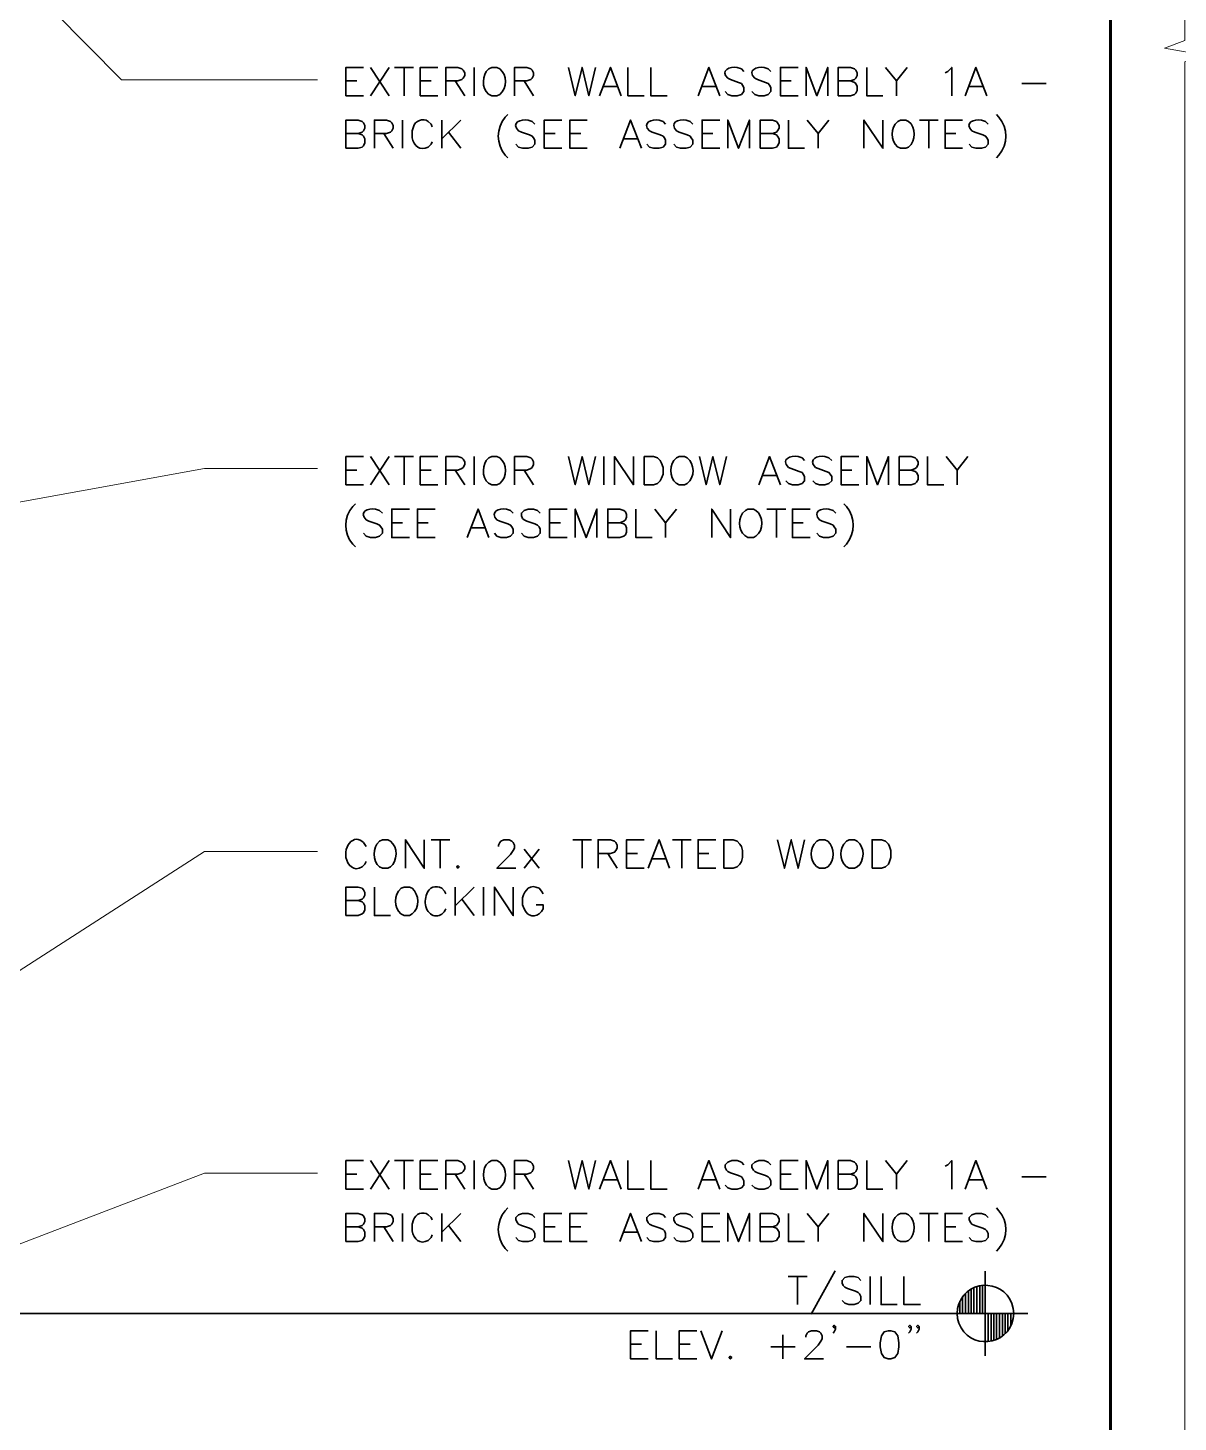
# Model space of a CAD drawing. Header units: inches. Extents: x 5 to 516, y -193 to 129.
# Drawn here: x 95.02 to 100.1, y -188.38 to -182.22 of the extents above; entities that cross this region are included whole.
import ezdxf

# ---------------------------------------------------------------- set-up
doc = ezdxf.new("R2010")
doc.units = ezdxf.units.IN
doc.header["$MEASUREMENT"] = 0
doc.layers.add('PDF8_Geometry', color=7, linetype='Continuous')

msp = doc.modelspace()

# ---------------------------------------------------------------- linework, layer by layer
at = {"layer": 'PDF8_Geometry', "lineweight": 60}
msp.add_lwpolyline([(99.8021836, -169.6924491), (99.8021836, -192.1857845), (99.8021836, -169.6924491)], dxfattribs=at)
at = {"layer": 'PDF8_Geometry', "lineweight": 15}
for points in [[(100.1299616, -190.4146721), (100.1299616, -182.3724493), (100.2244061, -182.3435605), (100.0399616, -182.3113384), (100.1299616, -182.2780047), (100.1299616, -175.1846712)], [(92.8966282, -179.8857822), (95.4366285, -182.4513378), (96.3010728, -182.4513378)], [(92.6721838, -184.735783), (95.8021841, -184.1668941), (96.3010731, -184.1668941)], [(92.5488498, -187.9524502), (95.8021833, -185.8591166), (96.3010723, -185.8591166)], [(92.9355166, -188.3768943), (95.8021836, -187.2791165), (96.3010725, -187.2791165)]]:
    msp.add_lwpolyline(points, dxfattribs=at)
at = {"layer": 'PDF8_Geometry', "lineweight": 35}
for points in [[(96.5044062, -182.5213381), (96.4266284, -182.5213381), (96.4266284, -182.3968936), (96.5044062, -182.3968936)], [(96.5344052, -182.3968942), (96.6177385, -182.5213386)], [(96.6177385, -182.3968942), (96.5344052, -182.5213386)], [(96.641072, -182.3968942), (96.7244054, -182.3968942)], [(96.6832948, -182.3968942), (96.6832948, -182.5213386)], [(96.8321831, -182.5213381), (96.7544053, -182.5213381), (96.7544053, -182.3968936), (96.8321831, -182.3968936)], [(96.8677385, -182.5213381), (96.8677385, -182.3968936), (96.9210719, -182.3968936), (96.9388496, -182.4024492), (96.9444052, -182.4091158), (96.9510719, -182.420227), (96.9510719, -182.4324492), (96.9444052, -182.4446714), (96.9388496, -182.450227), (96.9210719, -182.4557825), (96.8677385, -182.4557825)], [(96.9921824, -182.3968942), (96.9921824, -182.5213386)], [(97.1055171, -182.4024497), (97.0932949, -182.3968942), (97.0699616, -182.3968942), (97.0577394, -182.4024497), (97.0455171, -182.4146719)], [(97.171072, -182.5213381), (97.171072, -182.3968936), (97.2244053, -182.3968936), (97.2421831, -182.4024492), (97.2488498, -182.4091158), (97.2544053, -182.420227), (97.2544053, -182.4324492), (97.2488498, -182.4446714), (97.2421831, -182.450227), (97.2244053, -182.4557825), (97.171072, -182.4557825)], [(97.4088491, -182.3968942), (97.4388491, -182.5213386), (97.4688491, -182.3968942), (97.4988491, -182.5213386), (97.5288491, -182.3968942)], [(97.5466281, -182.5213381), (97.5944059, -182.3968936), (97.6410726, -182.5213381)], [(97.671072, -182.3968942), (97.671072, -182.5213386), (97.7432942, -182.5213386)], [(97.7721847, -182.3968942), (97.7721847, -182.5213386), (97.8444069, -182.5213386)], [(97.9810719, -182.5213381), (98.0288496, -182.3968936), (98.0766274, -182.5213381)], [(98.1832949, -182.4146712), (98.1721838, -182.402449), (98.1532949, -182.3968934)], [(98.3021835, -182.4146712), (98.2910724, -182.402449), (98.2732946, -182.3968934)], [(98.4221829, -182.5213381), (98.3444051, -182.5213381), (98.3444051, -182.3968936), (98.4221829, -182.3968936)], [(98.4577384, -182.5213381), (98.4577384, -182.3968936), (98.5055162, -182.5213381), (98.5532939, -182.3968936), (98.5532939, -182.5213381)], [(98.5999616, -182.5213381), (98.5999616, -182.3968936), (98.6544061, -182.3968936), (98.6721838, -182.4024492), (98.6777394, -182.4091158), (98.6832949, -182.420227), (98.6832949, -182.4324492), (98.6777394, -182.4446714), (98.6721838, -182.450227), (98.6544061, -182.4557825), (98.5999616, -182.4557825)], [(98.7255166, -182.3968942), (98.7255166, -182.5213386), (98.7966277, -182.5213386)], [(98.8088499, -182.3968942), (98.8566277, -182.4557831), (98.8566277, -182.5213386)], [(98.9044061, -182.3968942), (98.8566283, -182.4557831)], [(99.0710728, -182.4202266), (99.083295, -182.414671), (99.1010728, -182.3968932), (99.1010728, -182.5213377)], [(99.1599615, -182.5213381), (99.2077393, -182.3968936), (99.255517, -182.5213381)], [(96.4266284, -182.4557829), (96.4744062, -182.4557829)], [(96.7544053, -182.4557829), (96.8021831, -182.4557829)], [(96.9088491, -182.4557829), (96.9510713, -182.5213385)], [(97.2132947, -182.4557829), (97.2544059, -182.5213385)], [(98.1121838, -182.4446712), (98.124406, -182.4502268), (98.1599616, -182.462449), (98.1721838, -182.4680046), (98.1777394, -182.4746712), (98.1832949, -182.4857823), (98.1832949, -182.5035601), (98.1721838, -182.5157823), (98.1532949, -182.5213379), (98.1299616, -182.5213379), (98.1121838, -182.5157823), (98.0999616, -182.5035601)], [(98.2310724, -182.4446712), (98.2432946, -182.4502268), (98.2788502, -182.462449), (98.2910724, -182.4680046), (98.2966279, -182.4746712), (98.3021835, -182.4857823), (98.3021835, -182.5035601), (98.2910724, -182.5157823), (98.2732946, -182.5213379), (98.2488502, -182.5213379), (98.2310724, -182.5157823), (98.2188502, -182.5035601)], [(98.3444051, -182.4557829), (98.3921829, -182.4557829)], [(98.6544061, -182.4557829), (98.6721839, -182.4624496), (98.6777394, -182.4680051), (98.683295, -182.4802274), (98.683295, -182.4980051), (98.6777394, -182.5102274), (98.6721839, -182.5157829), (98.6544061, -182.5213385), (98.5999617, -182.5213385)], [(99.4099615, -182.4680046), (99.5177393, -182.4680046)], [(97.0699616, -182.5213386), (97.0932949, -182.5213386), (97.1055171, -182.5157831)], [(97.5644052, -182.4802275), (97.623294, -182.4802275)], [(97.9988512, -182.4802275), (98.0588512, -182.4802275)], [(99.1777385, -182.4802275), (99.2377385, -182.4802275)], [(96.4266284, -182.7535599), (96.4266284, -182.6291155), (96.4799617, -182.6291155), (96.4977395, -182.634671), (96.5044062, -182.6413377), (96.5099617, -182.6524488), (96.5099617, -182.664671), (96.5044062, -182.6768932), (96.4977395, -182.6824488), (96.4799617, -182.6880043), (96.4266284, -182.6880043)], [(96.5521822, -182.7535599), (96.5521822, -182.6291155), (96.6055156, -182.6291155), (96.6232933, -182.634671), (96.6288489, -182.6413377), (96.6355156, -182.6524488), (96.6355156, -182.664671), (96.6288489, -182.6768932), (96.6232933, -182.6824488), (96.6055156, -182.6880043), (96.5521822, -182.6880043)], [(96.6766284, -182.629116), (96.6766284, -182.7535605)], [(96.8499615, -182.629116), (96.8499615, -182.7535605)], [(96.9332948, -182.629116), (96.8499615, -182.7124493)], [(97.2599618, -182.6468942), (97.2488507, -182.634672), (97.2310729, -182.6291164)], [(97.3799601, -182.7535599), (97.3021823, -182.7535599), (97.3021823, -182.6291155), (97.3799601, -182.6291155)], [(97.4921845, -182.7535599), (97.4155178, -182.7535599), (97.4155178, -182.6291155), (97.4921845, -182.6291155)], [(97.6355156, -182.7535599), (97.6832934, -182.6291155), (97.7310712, -182.7535599)], [(97.8377387, -182.6468942), (97.8266276, -182.634672), (97.8088498, -182.6291164)], [(97.9577383, -182.6468942), (97.9455161, -182.634672), (97.9277383, -182.6291164)], [(98.076629, -182.7535599), (97.9988512, -182.7535599), (97.9988512, -182.6291155), (98.076629, -182.6291155)], [(98.1121822, -182.7535599), (98.1121822, -182.6291155), (98.1599599, -182.7535599), (98.2077377, -182.6291155), (98.2077377, -182.7535599)], [(98.2555176, -182.7535599), (98.2555176, -182.6291155), (98.3088509, -182.6291155), (98.3266287, -182.634671), (98.3321843, -182.6413377), (98.3388509, -182.6524488), (98.3388509, -182.664671), (98.3321843, -182.6768932), (98.3266287, -182.6824488), (98.3088509, -182.6880043), (98.2555176, -182.6880043)], [(98.3799615, -182.629116), (98.3799615, -182.7535605), (98.4510726, -182.7535605)], [(98.4632948, -182.629116), (98.5110726, -182.6880049), (98.5110726, -182.7535605)], [(98.5588499, -182.629116), (98.5110721, -182.6880049)], [(98.7132949, -182.7535599), (98.7132949, -182.6291155), (98.7966282, -182.7535599), (98.7966282, -182.6291155)], [(98.9099606, -182.6346716), (98.8977384, -182.629116), (98.8744051, -182.629116), (98.8621829, -182.6346716), (98.8510717, -182.6468938)], [(98.9577384, -182.629116), (99.0410718, -182.629116)], [(98.9999612, -182.629116), (98.9999612, -182.7535605)], [(99.1488506, -182.7535599), (99.0710728, -182.7535599), (99.0710728, -182.6291155), (99.1488506, -182.6291155)], [(99.2610719, -182.6468942), (99.2499608, -182.634672), (99.232183, -182.6291164)], [(96.4799618, -182.6880048), (96.4977396, -182.6946714), (96.5044062, -182.700227), (96.5099618, -182.7124492), (96.5099618, -182.730227), (96.5044062, -182.7424492), (96.4977396, -182.7480048), (96.4799618, -182.7535603), (96.4266285, -182.7535603)], [(96.5932951, -182.6880048), (96.6355173, -182.7535603)], [(96.8788492, -182.6824494), (96.9332936, -182.7535605)], [(97.1888507, -182.6768942), (97.2010729, -182.6824497), (97.2366284, -182.694672), (97.2488507, -182.7002275), (97.2544062, -182.7068942), (97.2599618, -182.7180053), (97.2599618, -182.7357831), (97.2488507, -182.7480053), (97.2310729, -182.7535609), (97.2066284, -182.7535609), (97.1888507, -182.7480053), (97.1766284, -182.7357831)], [(97.3021823, -182.6880048), (97.3499601, -182.6880048)], [(97.4155178, -182.6880048), (97.4632956, -182.6880048)], [(97.653295, -182.7124493), (97.713295, -182.7124493)], [(97.7666276, -182.6768942), (97.7788498, -182.6824497), (97.8144054, -182.694672), (97.8266276, -182.7002275), (97.8321831, -182.7068942), (97.8377387, -182.7180053), (97.8377387, -182.7357831), (97.8266276, -182.7480053), (97.8088498, -182.7535609), (97.7844054, -182.7535609), (97.7666276, -182.7480053), (97.7544054, -182.7357831)], [(97.8855161, -182.6768942), (97.8977383, -182.6824497), (97.9332939, -182.694672), (97.9455161, -182.7002275), (97.9510717, -182.7068942), (97.9577383, -182.7180053), (97.9577383, -182.7357831), (97.9455161, -182.7480053), (97.9277383, -182.7535609), (97.9032939, -182.7535609), (97.8855161, -182.7480053), (97.874405, -182.7357831)], [(97.9988512, -182.6880048), (98.046629, -182.6880048)], [(98.3088499, -182.6880048), (98.3266277, -182.6946714), (98.3321832, -182.700227), (98.3388499, -182.7124492), (98.3388499, -182.730227), (98.3321832, -182.7424492), (98.3266277, -182.7480048), (98.3088499, -182.7535603), (98.2555165, -182.7535603)], [(99.0710728, -182.6880048), (99.1188506, -182.6880048)], [(99.1899608, -182.6768942), (99.202183, -182.6824497), (99.2377385, -182.694672), (99.2499608, -182.7002275), (99.2555163, -182.7068942), (99.2610719, -182.7180053), (99.2610719, -182.7357831), (99.2499608, -182.7480053), (99.232183, -182.7535609), (99.2077385, -182.7535609), (99.1899608, -182.7480053), (99.1777385, -182.7357831)], [(96.7899609, -182.7480048), (96.8021831, -182.7357826), (96.8077387, -182.7246715)], [(98.8744051, -182.7535605), (98.8977384, -182.7535605), (98.9099606, -182.7480049)], [(96.5044062, -184.2391162), (96.4266284, -184.2391162), (96.4266284, -184.1146717), (96.5044062, -184.1146717)], [(96.5344052, -184.1146717), (96.6177385, -184.2391162)], [(96.6177385, -184.1146717), (96.5344052, -184.2391162)], [(96.641072, -184.1146717), (96.7244054, -184.1146717)], [(96.6832948, -184.1146717), (96.6832948, -184.2391162)], [(96.8321831, -184.2391162), (96.7544053, -184.2391162), (96.7544053, -184.1146717), (96.8321831, -184.1146717)], [(96.8677385, -184.2391162), (96.8677385, -184.1146717), (96.9210719, -184.1146717), (96.9388496, -184.1202273), (96.9444052, -184.1268939), (96.9510719, -184.1380051), (96.9510719, -184.1502273), (96.9444052, -184.1624495), (96.9388496, -184.1680051), (96.9210719, -184.1746717), (96.8677385, -184.1746717)], [(96.9921824, -184.1146717), (96.9921824, -184.2391162)], [(97.1055171, -184.1202273), (97.0932949, -184.1146717), (97.0699616, -184.1146717), (97.0577394, -184.1202273), (97.0455171, -184.1324495)], [(97.171072, -184.2391162), (97.171072, -184.1146717), (97.2244053, -184.1146717), (97.2421831, -184.1202273), (97.2488498, -184.1268939), (97.2544053, -184.1380051), (97.2544053, -184.1502273), (97.2488498, -184.1624495), (97.2421831, -184.1680051), (97.2244053, -184.1746717), (97.171072, -184.1746717)], [(97.4088491, -184.1146717), (97.4388491, -184.2391162), (97.4688491, -184.1146717), (97.4988491, -184.2391162), (97.5288491, -184.1146717)], [(97.5644052, -184.1146717), (97.5644052, -184.2391162)], [(97.6121821, -184.2391162), (97.6121821, -184.1146717), (97.6955155, -184.2391162), (97.6955155, -184.1146717)], [(97.9332941, -184.1202273), (97.9210719, -184.1146717), (97.8977385, -184.1146717), (97.8855163, -184.1202273), (97.8744052, -184.1324495)], [(97.9866283, -184.1146717), (98.0166283, -184.2391162), (98.0466283, -184.1146717), (98.0766283, -184.2391162), (98.1066283, -184.1146717)], [(98.2488512, -184.2391162), (98.296629, -184.1146717), (98.3444068, -184.2391162)], [(98.451072, -184.1324493), (98.4399609, -184.1202271), (98.4221831, -184.1146715)], [(98.5710728, -184.1324493), (98.5588505, -184.1202271), (98.5410728, -184.1146715)], [(98.6899611, -184.2391162), (98.6121833, -184.2391162), (98.6121833, -184.1146717), (98.6899611, -184.1146717)], [(98.7255166, -184.2391162), (98.7255166, -184.1146717), (98.7732944, -184.2391162), (98.8210721, -184.1146717), (98.8210721, -184.2391162)], [(98.8688497, -184.2391162), (98.8688497, -184.1146717), (98.9221831, -184.1146717), (98.9399609, -184.1202273), (98.9455164, -184.1268939), (98.9521831, -184.1380051), (98.9521831, -184.1502273), (98.9455164, -184.1624495), (98.9399609, -184.1680051), (98.9221831, -184.1746717), (98.8688497, -184.1746717)], [(98.9932948, -184.1146717), (98.9932948, -184.2391162), (99.065517, -184.2391162)], [(99.0766281, -184.1146717), (99.1244059, -184.1746717), (99.1244059, -184.2391162)], [(99.1721832, -184.1146717), (99.1244054, -184.1746717)], [(96.4266284, -184.1746721), (96.4744062, -184.1746721)], [(96.7544053, -184.1746721), (96.8021831, -184.1746721)], [(96.9088491, -184.1746721), (96.9510713, -184.2391165)], [(97.2132947, -184.1746721), (97.2544059, -184.2391165)], [(98.3799609, -184.1624493), (98.3921831, -184.1680049), (98.4277386, -184.1802271), (98.4399609, -184.1857827), (98.4455164, -184.1924493), (98.451072, -184.2035604), (98.451072, -184.2213382), (98.4399609, -184.2335604), (98.4221831, -184.239116), (98.3977386, -184.239116), (98.3799609, -184.2335604), (98.3677386, -184.2213382)], [(98.4988505, -184.1624493), (98.5110728, -184.1680049), (98.5466283, -184.1802271), (98.5588505, -184.1857827), (98.5644061, -184.1924493), (98.5710728, -184.2035604), (98.5710728, -184.2213382), (98.5588505, -184.2335604), (98.5410728, -184.239116), (98.5166283, -184.239116), (98.4988505, -184.2335604), (98.4877394, -184.2213382)], [(98.6121833, -184.1746721), (98.6599611, -184.1746721)], [(98.9221832, -184.1746721), (98.939961, -184.1802276), (98.9455165, -184.1857832), (98.9521832, -184.1980054), (98.9521832, -184.2157832), (98.9455165, -184.2280054), (98.939961, -184.233561), (98.9221832, -184.2391165), (98.8688498, -184.2391165)], [(97.0699616, -184.2391162), (97.0932949, -184.2391162), (97.1055171, -184.2335606)], [(97.8977385, -184.2391162), (97.9210719, -184.2391162), (97.9332941, -184.2335606)], [(98.2666282, -184.198005), (98.3266283, -184.198005)], [(96.4688489, -184.3235606), (96.4566267, -184.3346717)], [(96.5877386, -184.3646717), (96.5755164, -184.3524495), (96.5577386, -184.3468939)], [(96.7066269, -184.4724491), (96.6288492, -184.4724491), (96.6288492, -184.3468935), (96.7066269, -184.3468935)], [(96.8199602, -184.4724491), (96.7421824, -184.4724491), (96.7421824, -184.3468935), (96.8199602, -184.3468935)], [(96.9621825, -184.4724491), (97.0099603, -184.3468935), (97.0577381, -184.4724491)], [(97.1655178, -184.3646717), (97.1532955, -184.3524495), (97.1355178, -184.3468939)], [(97.2844052, -184.3646717), (97.272183, -184.3524495), (97.2544052, -184.3468939), (97.2310719, -184.3468939), (97.2132941, -184.3524495), (97.2010719, -184.3646717), (97.2010719, -184.3768939), (97.2066274, -184.3880051), (97.2132941, -184.3946717), (97.2244052, -184.4002273), (97.2599608, -184.4124495), (97.272183, -184.4180051), (97.2788497, -184.4246717), (97.2844052, -184.4357828), (97.2844052, -184.4535606), (97.272183, -184.4657828), (97.2544052, -184.4724495), (97.2310719, -184.4724495), (97.2132941, -184.4657828), (97.2010719, -184.4535606)], [(97.4032936, -184.4724491), (97.3255158, -184.4724491), (97.3255158, -184.3468935), (97.4032936, -184.3468935)], [(97.4388513, -184.4724491), (97.4388513, -184.3468935), (97.4866291, -184.4724491), (97.5344069, -184.3468935), (97.5344069, -184.4724491)], [(97.5821845, -184.4724491), (97.5821845, -184.3468935), (97.6355178, -184.3468935), (97.6532956, -184.3524491), (97.6599623, -184.3591157), (97.6655178, -184.3702268), (97.6655178, -184.3824491), (97.6599623, -184.3946713), (97.6532956, -184.4002268), (97.6355178, -184.4068935), (97.5821845, -184.4068935)], [(97.7066284, -184.3468941), (97.7066284, -184.4724497), (97.7788506, -184.4724497)], [(97.7899617, -184.3468941), (97.8377395, -184.4068941), (97.8377395, -184.4724497)], [(97.8855157, -184.3468941), (97.8377379, -184.4068941)], [(98.0410717, -184.4724491), (98.0410717, -184.3468935), (98.124405, -184.4724491), (98.124405, -184.3468935)], [(98.2366275, -184.3524497), (98.2255164, -184.3468941), (98.201072, -184.3468941), (98.1899609, -184.3524497), (98.1777386, -184.3646719)], [(98.2844053, -184.3468941), (98.3677386, -184.3468941)], [(98.3266281, -184.3468941), (98.3266281, -184.4724497)], [(98.4755163, -184.4724491), (98.3977386, -184.4724491), (98.3977386, -184.3468935), (98.4755163, -184.3468935)], [(98.5888498, -184.3646717), (98.5766276, -184.3524495), (98.5588498, -184.3468939)], [(98.6244051, -184.3235606), (98.6366273, -184.3346717)], [(96.5155164, -184.3946717), (96.5277386, -184.4002273), (96.5632941, -184.4124495), (96.5755164, -184.4180051), (96.5810719, -184.4246717), (96.5877386, -184.4357828), (96.5877386, -184.4535606), (96.5755164, -184.4657828), (96.5577386, -184.4724495), (96.5344053, -184.4724495), (96.5155164, -184.4657828), (96.5044053, -184.4535606)], [(96.6288492, -184.4068939), (96.6766269, -184.4068939)], [(96.7421824, -184.4068939), (96.7899602, -184.4068939)], [(96.9810718, -184.4302274), (97.0399607, -184.4302274)], [(97.0932955, -184.3946717), (97.1055178, -184.4002273), (97.1410733, -184.4124495), (97.1532955, -184.4180051), (97.1588511, -184.4246717), (97.1655178, -184.4357828), (97.1655178, -184.4535606), (97.1532955, -184.4657828), (97.1355178, -184.4724495), (97.1110733, -184.4724495), (97.0932955, -184.4657828), (97.0821844, -184.4535606)], [(97.3255158, -184.4068939), (97.3732936, -184.4068939)], [(97.6355156, -184.4068939), (97.6532934, -184.4124495), (97.6599601, -184.418005), (97.6655156, -184.4302273), (97.6655156, -184.448005), (97.6599601, -184.4602273), (97.6532934, -184.4657828), (97.6355156, -184.4724495), (97.5821823, -184.4724495)], [(98.3977386, -184.4068939), (98.4455163, -184.4068939)], [(98.5166276, -184.3946717), (98.5288498, -184.4002273), (98.5644054, -184.4124495), (98.5766276, -184.4180051), (98.5821832, -184.4246717), (98.5888498, -184.4357828), (98.5888498, -184.4535606), (98.5766276, -184.4657828), (98.5588498, -184.4724495), (98.5344054, -184.4724495), (98.5166276, -184.4657828), (98.5055165, -184.4535606)], [(96.4566267, -184.5013384), (96.4688489, -184.5135606)], [(98.201072, -184.4724497), (98.2255164, -184.4724497), (98.2366275, -184.465783)], [(98.6366273, -184.5013384), (98.6244051, -184.5135606)], [(96.6232942, -185.8135608), (96.6110719, -185.8068941), (96.5877386, -185.8068941), (96.5755164, -185.8135608), (96.5632941, -185.825783)], [(96.6888512, -185.9324497), (96.6888512, -185.8068941), (96.7721846, -185.9324497), (96.7721846, -185.8068941)], [(96.8021822, -185.8068941), (96.8855156, -185.8068941)], [(96.8432951, -185.8068941), (96.8432951, -185.9324497)], [(97.0999615, -185.8368941), (97.0999615, -185.8313385), (97.105517, -185.8191163), (97.1110726, -185.8135607), (97.1232948, -185.8068941), (97.1477393, -185.8068941), (97.1588504, -185.8135607), (97.165517, -185.8191163), (97.1710726, -185.8313385), (97.1710726, -185.8435607), (97.165517, -185.8546718), (97.1532948, -185.8724496), (97.0932948, -185.9324496), (97.1766282, -185.9324496)], [(97.2788488, -185.8491163), (97.2132932, -185.9324497)], [(97.2132947, -185.8491163), (97.2788503, -185.9324497)], [(97.4277384, -185.8068941), (97.5110717, -185.8068941)], [(97.468849, -185.8068941), (97.468849, -185.9324497)], [(97.5399617, -185.9324497), (97.5399617, -185.8068941), (97.5944062, -185.8068941), (97.6121839, -185.8135608), (97.6177395, -185.8191163), (97.623295, -185.8313386), (97.623295, -185.8435608), (97.6177395, -185.8546719), (97.6121839, -185.8613386), (97.5944062, -185.8668941), (97.5399617, -185.8668941)], [(97.7432956, -185.9324497), (97.6655178, -185.9324497), (97.6655178, -185.8068941), (97.7432956, -185.8068941)], [(97.7610717, -185.9324497), (97.8088495, -185.8068941), (97.8555162, -185.9324497)], [(97.8677386, -185.8068941), (97.9510719, -185.8068941)], [(97.9099614, -185.8068941), (97.9099614, -185.9324497)], [(98.0588496, -185.9324497), (97.9810719, -185.9324497), (97.9810719, -185.8068941), (98.0588496, -185.8068941)], [(98.3321834, -185.8068941), (98.3621834, -185.9324497), (98.3921834, -185.8068941), (98.4221834, -185.9324497), (98.4510723, -185.8068941)], [(98.5532949, -185.8135608), (98.5410727, -185.8068941), (98.5166283, -185.8068941), (98.5055172, -185.8135608), (98.4932949, -185.825783)], [(98.6832941, -185.8135608), (98.672183, -185.8068941), (98.6477386, -185.8068941), (98.6366275, -185.8135608), (98.6244052, -185.825783)], [(96.4977381, -185.9268941), (96.5099604, -185.9146718), (96.5155159, -185.9024496)], [(97.5821845, -185.866894), (97.6232956, -185.9324495)], [(97.6655178, -185.866894), (97.7132956, -185.866894)], [(97.7788488, -185.8913385), (97.8377377, -185.8913385)], [(97.9810719, -185.866894), (98.0288496, -185.866894)], [(96.5877386, -185.9324497), (96.6110719, -185.9324497), (96.6232942, -185.9268942)], [(98.5166283, -185.9324497), (98.5410727, -185.9324497), (98.5532949, -185.9268942)], [(98.6477386, -185.9324497), (98.672183, -185.9324497), (98.6832941, -185.9268942)], [(96.4266284, -186.1413386), (96.4266284, -186.015783), (96.4799617, -186.015783), (96.4977395, -186.0213386), (96.5044062, -186.0280052), (96.5099617, -186.0402275), (96.5099617, -186.0513386), (96.5044062, -186.0635608), (96.4977395, -186.0691163), (96.4799617, -186.075783), (96.4266284, -186.075783)], [(96.5521822, -186.015783), (96.5521822, -186.1413386), (96.6232933, -186.1413386)], [(96.7188503, -186.0213386), (96.7066281, -186.015783), (96.6832948, -186.015783), (96.6710726, -186.0213386), (96.6588503, -186.0335608)], [(96.8677385, -186.0457829), (96.8610719, -186.0335607), (96.8499607, -186.0213385)], [(96.9088491, -186.015783), (96.9088491, -186.1413386)], [(96.9921824, -186.015783), (96.9088491, -186.0991164)], [(97.0344052, -186.015783), (97.0344052, -186.1413386)], [(97.0821844, -186.1413386), (97.0821844, -186.015783), (97.1655178, -186.1413386), (97.1655178, -186.015783)], [(97.2966281, -186.0457829), (97.2899614, -186.0335607), (97.2788503, -186.0213385)], [(96.4799618, -186.0757829), (96.4977396, -186.0813384), (96.5044062, -186.086894), (96.5099618, -186.0991162), (96.5099618, -186.116894), (96.5044062, -186.1291162), (96.4977396, -186.1346717), (96.4799618, -186.1413384), (96.4266285, -186.1413384)], [(96.9388513, -186.0691165), (96.9921846, -186.1413387)], [(97.2066281, -186.0635607), (97.2066281, -186.0935607), (97.2132947, -186.1113385)], [(97.2899614, -186.1235607), (97.2966281, -186.1113385), (97.2966281, -186.0935607), (97.2666281, -186.0935607)], [(96.6832948, -186.1413386), (96.7066281, -186.1413386), (96.7188503, -186.1346719)], [(96.5044062, -187.3491165), (96.4266284, -187.3491165), (96.4266284, -187.2235609), (96.5044062, -187.2235609)], [(96.5344052, -187.2235609), (96.6177385, -187.3491165)], [(96.6177385, -187.2235609), (96.5344052, -187.3491165)], [(96.641072, -187.2235609), (96.7244054, -187.2235609)], [(96.6832948, -187.2235609), (96.6832948, -187.3491165)], [(96.8321831, -187.3491165), (96.7544053, -187.3491165), (96.7544053, -187.2235609), (96.8321831, -187.2235609)], [(96.8677385, -187.3491165), (96.8677385, -187.2235609), (96.9210719, -187.2235609), (96.9388496, -187.2302276), (96.9444052, -187.2357831), (96.9510719, -187.2480053), (96.9510719, -187.2602276), (96.9444052, -187.2713387), (96.9388496, -187.2780054), (96.9210719, -187.2835609), (96.8677385, -187.2835609)], [(96.9921824, -187.2235609), (96.9921824, -187.3491165)], [(97.1055171, -187.2302276), (97.0932949, -187.2235609), (97.0699616, -187.2235609), (97.0577394, -187.2302276), (97.0455171, -187.2424498)], [(97.171072, -187.3491165), (97.171072, -187.2235609), (97.2244053, -187.2235609), (97.2421831, -187.2302276), (97.2488498, -187.2357831), (97.2544053, -187.2480053), (97.2544053, -187.2602276), (97.2488498, -187.2713387), (97.2421831, -187.2780054), (97.2244053, -187.2835609), (97.171072, -187.2835609)], [(97.4088491, -187.2235609), (97.4388491, -187.3491165), (97.4688491, -187.2235609), (97.4988491, -187.3491165), (97.5288491, -187.2235609)], [(97.5466281, -187.3491165), (97.5944059, -187.2235609), (97.6410726, -187.3491165)], [(97.671072, -187.2235609), (97.671072, -187.3491165), (97.7432942, -187.3491165)], [(97.7721847, -187.2235609), (97.7721847, -187.3491165), (97.8444069, -187.3491165)], [(97.9810719, -187.3491165), (98.0288496, -187.2235609), (98.0766274, -187.3491165)], [(98.1832949, -187.2424496), (98.1721838, -187.2302274), (98.1532949, -187.2235607), (98.1299616, -187.2235607), (98.1121838, -187.2302274), (98.0999616, -187.2424496), (98.0999616, -187.2535607), (98.1066282, -187.2657829), (98.1121838, -187.2713385), (98.124406, -187.2780052), (98.1599616, -187.2891163), (98.1721838, -187.2957829), (98.1777394, -187.3013385), (98.1832949, -187.3135607), (98.1832949, -187.3313385), (98.1721838, -187.3435607), (98.1532949, -187.3491163), (98.1299616, -187.3491163), (98.1121838, -187.3435607), (98.0999616, -187.3313385)], [(98.3021835, -187.2424496), (98.2910724, -187.2302274), (98.2732946, -187.2235607), (98.2488502, -187.2235607), (98.2310724, -187.2302274), (98.2188502, -187.2424496), (98.2188502, -187.2535607), (98.2255168, -187.2657829), (98.2310724, -187.2713385), (98.2432946, -187.2780052), (98.2788502, -187.2891163), (98.2910724, -187.2957829), (98.2966279, -187.3013385), (98.3021835, -187.3135607), (98.3021835, -187.3313385), (98.2910724, -187.3435607), (98.2732946, -187.3491163), (98.2488502, -187.3491163), (98.2310724, -187.3435607), (98.2188502, -187.3313385)], [(98.4221829, -187.3491165), (98.3444051, -187.3491165), (98.3444051, -187.2235609), (98.4221829, -187.2235609)], [(98.4577384, -187.3491165), (98.4577384, -187.2235609), (98.5055162, -187.3491165), (98.5532939, -187.2235609), (98.5532939, -187.3491165)], [(98.5999616, -187.3491165), (98.5999616, -187.2235609), (98.6544061, -187.2235609), (98.6721838, -187.2302276), (98.6777394, -187.2357831), (98.6832949, -187.2480053), (98.6832949, -187.2602276), (98.6777394, -187.2713387), (98.6721838, -187.2780054), (98.6544061, -187.2835609), (98.5999616, -187.2835609)], [(98.7255166, -187.2235609), (98.7255166, -187.3491165), (98.7966277, -187.3491165)], [(98.8088499, -187.2235609), (98.8566277, -187.2835609), (98.8566277, -187.3491165)], [(98.9044061, -187.2235609), (98.8566283, -187.2835609)], [(99.0710728, -187.2480049), (99.083295, -187.2424494), (99.1010728, -187.2235605), (99.1010728, -187.3491161)], [(99.1599615, -187.3491165), (99.2077393, -187.2235609), (99.255517, -187.3491165)], [(96.4266284, -187.2835607), (96.4744062, -187.2835607)], [(96.7544053, -187.2835607), (96.8021831, -187.2835607)], [(96.9088491, -187.2835607), (96.9510713, -187.3491163)], [(97.2132947, -187.2835607), (97.2544059, -187.3491163)], [(97.5644052, -187.3080053), (97.623294, -187.3080053)], [(97.9988512, -187.3080053), (98.0588512, -187.3080053)], [(98.3444051, -187.2835607), (98.3921829, -187.2835607)], [(98.6544061, -187.2835607), (98.6721839, -187.2891163), (98.6777394, -187.295783), (98.683295, -187.3080052), (98.683295, -187.325783), (98.6777394, -187.3368941), (98.6721839, -187.3435608), (98.6544061, -187.3491163), (98.5999617, -187.3491163)], [(99.1777385, -187.3080053), (99.2377385, -187.3080053)], [(99.4099615, -187.295783), (99.5177393, -187.295783)], [(97.0699616, -187.3491165), (97.0932949, -187.3491165), (97.1055171, -187.3435609)], [(96.4266284, -187.5813383), (96.4266284, -187.4568938), (96.4799617, -187.4568938), (96.4977395, -187.4624494), (96.5044062, -187.468005), (96.5099617, -187.4802272), (96.5099617, -187.4924494), (96.5044062, -187.5035605), (96.4977395, -187.5102272), (96.4799617, -187.5157827), (96.4266284, -187.5157827)], [(96.5521822, -187.5813383), (96.5521822, -187.4568938), (96.6055156, -187.4568938), (96.6232933, -187.4624494), (96.6288489, -187.468005), (96.6355156, -187.4802272), (96.6355156, -187.4924494), (96.6288489, -187.5035605), (96.6232933, -187.5102272), (96.6055156, -187.5157827), (96.5521822, -187.5157827)], [(96.6766284, -187.4568944), (96.6766284, -187.5813388)], [(96.8499615, -187.4568944), (96.8499615, -187.5813388)], [(96.9332948, -187.4568944), (96.8499615, -187.5402277)], [(97.2599618, -187.474672), (97.2488507, -187.4624498), (97.2310729, -187.4568942), (97.2066284, -187.4568942), (97.1888507, -187.4624498), (97.1766284, -187.474672), (97.1766284, -187.4857831), (97.1832951, -187.4980053), (97.1888507, -187.5035609), (97.2010729, -187.5102276), (97.2366284, -187.5213387), (97.2488507, -187.5280053), (97.2544062, -187.5335609), (97.2599618, -187.5457831), (97.2599618, -187.5635609), (97.2488507, -187.5757831), (97.2310729, -187.5813387), (97.2066284, -187.5813387), (97.1888507, -187.5757831), (97.1766284, -187.5635609)], [(97.3799601, -187.5813383), (97.3021823, -187.5813383), (97.3021823, -187.4568938), (97.3799601, -187.4568938)], [(97.4921845, -187.5813383), (97.4155178, -187.5813383), (97.4155178, -187.4568938), (97.4921845, -187.4568938)], [(97.6355156, -187.5813383), (97.6832934, -187.4568938), (97.7310712, -187.5813383)], [(97.8377387, -187.474672), (97.8266276, -187.4624498), (97.8088498, -187.4568942), (97.7844054, -187.4568942), (97.7666276, -187.4624498), (97.7544054, -187.474672), (97.7544054, -187.4857831), (97.761072, -187.4980053), (97.7666276, -187.5035609), (97.7788498, -187.5102276), (97.8144054, -187.5213387), (97.8266276, -187.5280053), (97.8321831, -187.5335609), (97.8377387, -187.5457831), (97.8377387, -187.5635609), (97.8266276, -187.5757831), (97.8088498, -187.5813387), (97.7844054, -187.5813387), (97.7666276, -187.5757831), (97.7544054, -187.5635609)], [(97.9577383, -187.474672), (97.9455161, -187.4624498), (97.9277383, -187.4568942), (97.9032939, -187.4568942), (97.8855161, -187.4624498), (97.874405, -187.474672), (97.874405, -187.4857831), (97.8799606, -187.4980053), (97.8855161, -187.5035609), (97.8977383, -187.5102276), (97.9332939, -187.5213387), (97.9455161, -187.5280053), (97.9510717, -187.5335609), (97.9577383, -187.5457831), (97.9577383, -187.5635609), (97.9455161, -187.5757831), (97.9277383, -187.5813387), (97.9032939, -187.5813387), (97.8855161, -187.5757831), (97.874405, -187.5635609)], [(98.076629, -187.5813383), (97.9988512, -187.5813383), (97.9988512, -187.4568938), (98.076629, -187.4568938)], [(98.1121822, -187.5813383), (98.1121822, -187.4568938), (98.1599599, -187.5813383), (98.2077377, -187.4568938), (98.2077377, -187.5813383)], [(98.2555176, -187.5813383), (98.2555176, -187.4568938), (98.3088509, -187.4568938), (98.3266287, -187.4624494), (98.3321843, -187.468005), (98.3388509, -187.4802272), (98.3388509, -187.4924494), (98.3321843, -187.5035605), (98.3266287, -187.5102272), (98.3088509, -187.5157827), (98.2555176, -187.5157827)], [(98.3799615, -187.4568944), (98.3799615, -187.5813388), (98.4510726, -187.5813388)], [(98.4632948, -187.4568944), (98.5110726, -187.5157833), (98.5110726, -187.5813388)], [(98.5588499, -187.4568944), (98.5110721, -187.5157833)], [(98.7132949, -187.5813383), (98.7132949, -187.4568938), (98.7966282, -187.5813383), (98.7966282, -187.4568938)], [(98.9099606, -187.4624499), (98.8977384, -187.4568944), (98.8744051, -187.4568944), (98.8621829, -187.4624499), (98.8510717, -187.4746722)], [(98.9577384, -187.4568944), (99.0410718, -187.4568944)], [(98.9999612, -187.4568944), (98.9999612, -187.5813388)], [(99.1488506, -187.5813383), (99.0710728, -187.5813383), (99.0710728, -187.4568938), (99.1488506, -187.4568938)], [(99.2610719, -187.474672), (99.2499608, -187.4624498), (99.232183, -187.4568942), (99.2077385, -187.4568942), (99.1899608, -187.4624498), (99.1777385, -187.474672), (99.1777385, -187.4857831), (99.1844052, -187.4980053), (99.1899608, -187.5035609), (99.202183, -187.5102276), (99.2377385, -187.5213387), (99.2499608, -187.5280053), (99.2555163, -187.5335609), (99.2610719, -187.5457831), (99.2610719, -187.5635609), (99.2499608, -187.5757831), (99.232183, -187.5813387), (99.2077385, -187.5813387), (99.1899608, -187.5757831), (99.1777385, -187.5635609)], [(96.4799618, -187.5157831), (96.4977396, -187.5213387), (96.5044062, -187.5280054), (96.5099618, -187.5402276), (96.5099618, -187.5580054), (96.5044062, -187.5691165), (96.4977396, -187.5757832), (96.4799618, -187.5813387), (96.4266285, -187.5813387)], [(96.5932951, -187.5157831), (96.6355173, -187.5813387)], [(96.7244054, -187.4857832), (96.7188498, -187.503561), (96.7188498, -187.533561)], [(96.8077387, -187.4857832), (96.8021831, -187.4746721), (96.7899609, -187.4624499)], [(96.8788492, -187.5102278), (96.9332936, -187.5813389)], [(97.3021823, -187.5157831), (97.3499601, -187.5157831)], [(97.4155178, -187.5157831), (97.4632956, -187.5157831)], [(97.9988512, -187.5157831), (98.046629, -187.5157831)], [(98.3088499, -187.5157831), (98.3266277, -187.5213387), (98.3321832, -187.5280054), (98.3388499, -187.5402276), (98.3388499, -187.5580054), (98.3321832, -187.5691165), (98.3266277, -187.5757832), (98.3088499, -187.5813387), (98.2555165, -187.5813387)], [(99.0710728, -187.5157831), (99.1188506, -187.5157831)], [(96.7899609, -187.5757832), (96.8021831, -187.563561), (96.8077387, -187.5513388)], [(97.653295, -187.5402277), (97.713295, -187.5402277)], [(98.8744051, -187.5813388), (98.8977384, -187.5813388), (98.9099606, -187.5757833)], [(98.3788504, -187.7346722), (98.4621838, -187.7346722)], [(98.419961, -187.7346722), (98.419961, -187.8591166)], [(98.5866277, -187.7102276), (98.479961, -187.9013387)], [(98.6999609, -187.7524498), (98.6877387, -187.7402276), (98.6699609, -187.734672), (98.6466276, -187.734672), (98.6288498, -187.7402276), (98.6166276, -187.7524498), (98.6166276, -187.764672), (98.6221832, -187.7757831), (98.6288498, -187.7824498), (98.6399609, -187.7880054), (98.6755165, -187.8002276), (98.6877387, -187.8057831), (98.6932943, -187.8113387), (98.6999609, -187.8235609), (98.6999609, -187.8413387), (98.6877387, -187.8535609), (98.6699609, -187.8591165), (98.6466276, -187.8591165), (98.6288498, -187.8535609), (98.6166276, -187.8413387)], [(98.7410726, -187.7346722), (98.7410726, -187.8591166)], [(98.7888496, -187.7346722), (98.7888496, -187.8591166), (98.8599607, -187.8591166)], [(98.8899611, -187.7346722), (98.8899611, -187.8591166), (98.9621834, -187.8591166)], [(99.2488501, -187.7113387), (99.2488501, -188.0857831)], [(99.1488508, -187.8991167), (99.1488508, -187.8235612)], [(99.1621836, -187.8991167), (99.1621836, -187.8091167)], [(99.1744053, -187.8991167), (99.1744053, -187.7991167)], [(99.1866282, -187.8991167), (99.1866282, -187.7902278)], [(99.1988499, -187.8991167), (99.1988499, -187.7846723)], [(99.2121838, -187.8991167), (99.2121838, -187.7791167)], [(99.2244056, -187.8991167), (99.2244056, -187.7757834)], [(99.2366284, -187.8991167), (99.2366284, -187.7746723)], [(99.1321829, -187.8557834), (99.1266273, -187.8768945), (99.1244051, -187.8991167), (99.1266273, -187.9202278), (99.1321829, -187.941339)], [(99.136628, -187.8991167), (99.136628, -187.8446723)], [(99.3721829, -187.9202278), (99.3744051, -187.8991167), (99.3721829, -187.8768945)], [(94.4010726, -187.8991167), (99.4366288, -187.8991167)], [(98.5877388, -187.9557834), (98.5821832, -187.96245), (98.5766276, -187.9557834), (98.5821832, -187.9502278), (98.5877388, -187.9557834), (98.5877388, -187.9680056), (98.5821832, -187.9802278), (98.5766276, -187.9857834)], [(98.9210721, -187.9557834), (98.9155166, -187.96245), (98.909961, -187.9557834), (98.9155166, -187.9502278), (98.9210721, -187.9557834), (98.9210721, -187.9680056), (98.9155166, -187.9802278), (98.909961, -187.9857834)], [(98.9566285, -187.9557834), (98.9510729, -187.96245), (98.9455174, -187.9557834), (98.9510729, -187.9502278), (98.9566285, -187.9557834), (98.9566285, -187.9680056), (98.9510729, -187.9802278), (98.9455174, -187.9857834)], [(99.4366282, -187.8991167), (99.0621838, -187.8991167)], [(99.1244051, -187.8991167), (99.1244051, -187.8980056)], [(99.2621841, -187.8991167), (99.2621841, -188.0235612)], [(99.2744058, -187.8991167), (99.2744058, -188.021339)], [(99.2866275, -187.8991167), (99.2866275, -188.0180056)], [(99.2988504, -187.8991167), (99.2988504, -188.0135612)], [(99.3121832, -187.8991167), (99.3121832, -188.0068945)], [(99.324406, -187.8991167), (99.324406, -187.9991167)], [(99.3366277, -187.8991167), (99.3366277, -187.9880056)], [(99.3488506, -187.8991167), (99.3488506, -187.9735612)], [(99.3621834, -187.8991167), (99.3621834, -187.9535612)], [(99.3744051, -187.8991167), (99.3744051, -187.8980056)], [(97.7610727, -188.0991165), (97.6832949, -188.0991165), (97.6832949, -187.9746721), (97.7610727, -187.9746721)], [(97.7966281, -187.974672), (97.7966281, -188.0991165), (97.8677392, -188.0991165)], [(97.9755163, -188.0991165), (97.8977385, -188.0991165), (97.8977385, -187.9746721), (97.9755163, -187.9746721)], [(97.9932947, -187.974672), (98.0399614, -188.0991165), (98.0877392, -187.974672)], [(98.3555169, -187.9924497), (98.3555169, -188.0991163)], [(98.4566284, -188.0035609), (98.4566284, -187.9980053), (98.4632951, -187.9857831), (98.4688507, -187.9802276), (98.4810729, -187.974672), (98.5044062, -187.974672), (98.5166284, -187.9802276), (98.522184, -187.9857831), (98.5288507, -187.9980053), (98.5288507, -188.0102276), (98.522184, -188.0213387), (98.5110729, -188.0391165), (98.4510729, -188.0991165), (98.5344062, -188.0991165)], [(97.6832949, -188.0335608), (97.7310726, -188.0335608)], [(97.8977385, -188.0335608), (97.9455163, -188.0335608)], [(98.3021835, -188.0457831), (98.4099613, -188.0457831)], [(98.6355169, -188.0457831), (98.7432946, -188.0457831)]]:
    msp.add_lwpolyline(points, dxfattribs=at)
for points in [[(96.8077387, -182.6591159), (96.8021831, -182.6468937), (96.7899609, -182.6346715, 0.508362924), (96.7244054, -182.6591159), (96.7188498, -182.6768937), (96.7188498, -182.7068937)], [(97.1410721, -182.6046714), (97.1299609, -182.6168936, 0.369416811), (97.1299609, -182.7835603), (97.1410721, -182.7957825)], [(99.2977393, -182.6046714), (99.3088504, -182.6168936, -0.369416811), (99.3088504, -182.7835603), (99.2977393, -182.7957825)], [(97.1410721, -187.4324498), (97.1299609, -187.444672, 0.369416811), (97.1299609, -187.6113387), (97.1410721, -187.6235609)], [(99.2977393, -187.4324498), (99.3088504, -187.444672, -0.369416811), (99.3088504, -187.6113387), (99.2977393, -187.6235609)]]:
    msp.add_lwpolyline(points, format="xyb", dxfattribs=at)
for points in [[(97.7432947, -184.2391162), (97.7432947, -184.1146717), (97.7844058, -184.1146717), (97.8021836, -184.1202273), (97.8144058, -184.1324495), (97.8199614, -184.1446717), (97.826628, -184.1624495), (97.826628, -184.1924495), (97.8199614, -184.2102273), (97.8144058, -184.2213384), (97.8021836, -184.2335606), (97.7844058, -184.2391162)], [(98.0944051, -185.9324497), (98.0944051, -185.8068941), (98.1355162, -185.8068941), (98.153294, -185.8135608), (98.1655162, -185.825783), (98.1721829, -185.8368941), (98.1777384, -185.8546719), (98.1777384, -185.8846719), (98.1721829, -185.9024497), (98.1655162, -185.9146719), (98.153294, -185.9268941), (98.1355162, -185.9324497)], [(98.7488501, -185.9324497), (98.7488501, -185.8068941), (98.7910723, -185.8068941), (98.8088501, -185.8135608), (98.8210723, -185.825783), (98.8266279, -185.8368941), (98.8321834, -185.8546719), (98.8321834, -185.8846719), (98.8266279, -185.9024497), (98.8210723, -185.9146719), (98.8088501, -185.9268941), (98.7910723, -185.9324497)], [(96.921072, -185.9202274), (96.9155164, -185.9268941), (96.921072, -185.9324496), (96.9266275, -185.9268941)], [(98.8199617, -187.974672), (98.8021839, -187.9802276), (98.7899617, -187.9980054), (98.7844062, -188.0280054), (98.7844062, -188.0457832), (98.7899617, -188.0757832), (98.8021839, -188.0935609), (98.8199617, -188.0991165), (98.8321839, -188.0991165), (98.8499617, -188.0935609), (98.8621839, -188.0757832), (98.8677395, -188.0457832), (98.8677395, -188.0280054), (98.8621839, -187.9980054), (98.8499617, -187.9802276), (98.8321839, -187.974672)], [(98.1232951, -188.0868942), (98.1177395, -188.0935609), (98.1232951, -188.0991165), (98.1299618, -188.0935609)]]:
    msp.add_lwpolyline(points, close=True, dxfattribs=at)
for centre, major_axis, ratio, start_param, end_param in [((96.4744513, -185.8725918), (-0.0012636, 0.0676651), 0.71976922, 5.254628854, 8.020016294), ((96.8253952, -186.0800069), (0.0001691, 0.0632859), 0.77065333, 1.00151291, 4.196544341)]:
    msp.add_ellipse(centre, major_axis=major_axis, ratio=ratio, start_param=start_param, end_param=end_param, dxfattribs=at)
for points in [[(97.1055171, -182.5157831), (97.140369, -182.488172), (97.1388875, -182.4296905), (97.1055171, -182.4024497)], [(98.1532949, -182.3968934), (98.1211468, -182.3920601), (98.076406, -182.4085046), (98.1121838, -182.4446712)], [(98.2732946, -182.3968934), (98.241165, -182.3918749), (98.1948316, -182.4079675), (98.2310724, -182.4446712)], [(97.0455171, -182.4146719), (97.0254986, -182.446746), (97.0282208, -182.5081349), (97.0699616, -182.5213386)], [(97.2310729, -182.6291164), (97.1989432, -182.6240979), (97.1526099, -182.6401905), (97.1888507, -182.6768942)], [(97.8088498, -182.6291164), (97.7767202, -182.6240979), (97.7303868, -182.6401905), (97.7666276, -182.6768942)], [(97.9277383, -182.6291164), (97.8941643, -182.623709), (97.8523494, -182.6405609), (97.8855161, -182.6768942)], [(98.8510717, -182.6468938), (98.8274606, -182.6788567), (98.8351273, -182.741079), (98.8744051, -182.7535605)], [(98.9099606, -182.7480049), (98.9448125, -182.7203938), (98.943331, -182.6619123), (98.9099606, -182.6346716)], [(99.232183, -182.6291164), (99.2000533, -182.6240979), (99.15372, -182.6401905), (99.1899608, -182.6768942)], [(96.7188498, -182.7068937), (96.7248868, -182.7431159), (96.7544794, -182.7684122), (96.7899609, -182.7480048)], [(97.0455171, -184.1324495), (97.0254986, -184.1645236), (97.0282208, -184.2259124), (97.0699616, -184.2391162)], [(97.1055171, -184.2335606), (97.140369, -184.2059495), (97.1388875, -184.1474495), (97.1055171, -184.1202273)], [(97.8744052, -184.1324495), (97.8507941, -184.1644124), (97.8584607, -184.2266347), (97.8977385, -184.2391162)], [(97.9332941, -184.2335606), (97.9681459, -184.2059495), (97.9666644, -184.147468), (97.9332941, -184.1202273)], [(98.4221831, -184.1146715), (98.3900535, -184.109653), (98.3437201, -184.1257456), (98.3799609, -184.1624493)], [(98.5410728, -184.1146715), (98.5074987, -184.1092641), (98.4656839, -184.126116), (98.4988505, -184.1624493)], [(96.4566267, -184.3346717), (96.415997, -184.3821717), (96.4152748, -184.4540236), (96.4566267, -184.5013384)], [(96.5577386, -184.3468939), (96.5238497, -184.3419495), (96.4824238, -184.3580791), (96.5155164, -184.3946717)], [(97.1355178, -184.3468939), (97.1019437, -184.341505), (97.0601289, -184.3583384), (97.0932955, -184.3946717)], [(98.1777386, -184.3646719), (98.1543312, -184.4025793), (98.1616831, -184.4528385), (98.201072, -184.4724497)], [(98.2366275, -184.465783), (98.2716646, -184.4406719), (98.2702757, -184.3772459), (98.2366275, -184.3524497)], [(98.5588498, -184.3468939), (98.5252757, -184.3414865), (98.4834609, -184.3583384), (98.5166276, -184.3946717)], [(98.6366273, -184.3346717), (98.6758495, -184.3864495), (98.6765902, -184.4497458), (98.6366273, -184.5013384)], [(96.5632941, -185.825783), (96.5418497, -185.8565979), (96.5484238, -185.9218571), (96.5877386, -185.9324497)], [(96.6232942, -185.9268942), (96.6554423, -185.9034127), (96.6563497, -185.8369497), (96.6232942, -185.8135608)], [(98.4932949, -185.825783), (98.4703134, -185.8586904), (98.476869, -185.9160238), (98.5166283, -185.9324497)], [(98.5532949, -185.9268942), (98.5856098, -185.8988571), (98.5868875, -185.841783), (98.5532949, -185.8135608)], [(98.6244052, -185.825783), (98.6014238, -185.8586904), (98.6079793, -185.9160238), (98.6477386, -185.9324497)], [(98.6832941, -185.9268942), (98.7169423, -185.9021164), (98.7183312, -185.8386719), (98.6832941, -185.8135608)], [(96.426627, -185.8846718), (96.4328678, -185.9192274), (96.4612566, -185.9490978), (96.4977381, -185.9268941)], [(96.6588503, -186.0335608), (96.6364429, -186.0678756), (96.6415726, -186.1248386), (96.6832948, -186.1413386)], [(96.7188503, -186.1346719), (96.7520911, -186.1090978), (96.7511652, -186.0482275), (96.7188503, -186.0213386)], [(96.8499607, -186.0213385), (96.8243867, -186.004894), (96.7928126, -186.0174496), (96.7844052, -186.0457829)], [(97.2788503, -186.0213385), (97.2400355, -185.9999681), (97.215554, -186.0276718), (97.2066281, -186.0635607)], [(97.2132947, -186.1113385), (97.224591, -186.1442644), (97.2656096, -186.1567829), (97.2899614, -186.1235607)], [(97.0455171, -187.2424498), (97.0240727, -187.2732646), (97.0306468, -187.3385239), (97.0699616, -187.3491165)], [(97.1055171, -187.3435609), (97.1388875, -187.3163387), (97.140369, -187.2578387), (97.1055171, -187.2302276)], [(96.7899609, -187.4624499), (96.7650165, -187.4464869), (96.7338683, -187.4583573), (96.7244054, -187.4857832)], [(98.8510717, -187.4746722), (98.8267199, -187.5041722), (98.8364421, -187.5705611), (98.8744051, -187.5813388)], [(98.9099606, -187.5757833), (98.943331, -187.5485425), (98.9448125, -187.4900611), (98.9099606, -187.4624499)], [(96.7188498, -187.533561), (96.7251461, -187.5707462), (96.7533128, -187.5962462), (96.7899609, -187.5757832)], [(99.3721829, -187.8768945), (99.3489792, -187.7510427), (99.1769236, -187.7365612), (99.1321829, -187.8557834)], [(99.1321829, -187.941339), (99.1755903, -188.060339), (99.3499236, -188.046376), (99.3721829, -187.9202278)]]:
    msp.add_open_spline(points, degree=3, dxfattribs=at)

doc.saveas('drawing.dxf')
